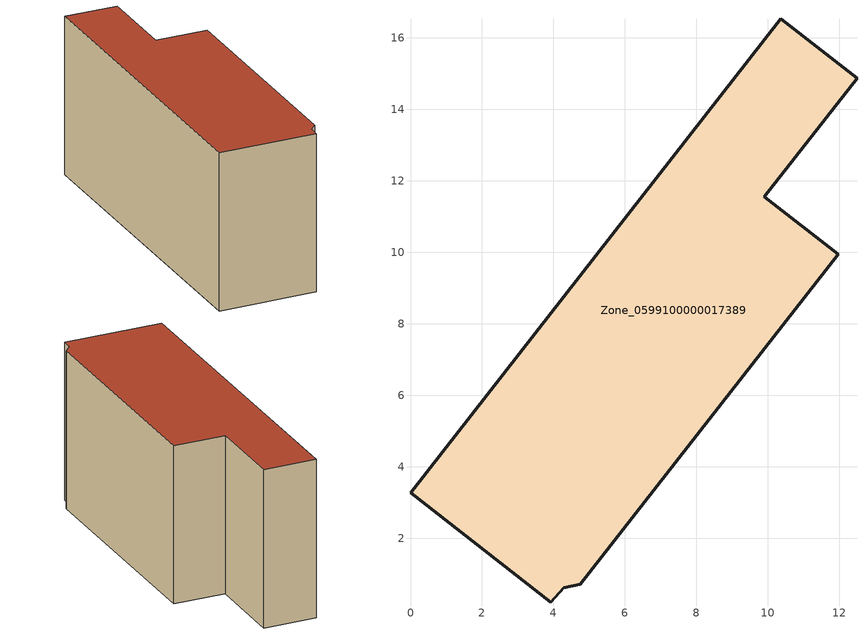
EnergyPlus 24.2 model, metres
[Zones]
Zone_0599100000017389
 floor ground (C_G): 4.28,0.62 3.92,0.21 0,3.28 10.36,16.54 12.49,14.87 9.9,11.56 11.97,9.95 4.75,0.71 z4.02
 wall outside (C_F): 10.36,16.54 0,3.28 3.92,0.21 4.28,0.62 4.75,0.71 11.97,9.95 9.9,11.56 12.49,14.87 10.36,16.54 z4.02:12.1
 roof outside (C_R): 4.75,0.71 11.97,9.95 9.9,11.56 12.49,14.87 10.36,16.54 0,3.28 3.92,0.21 4.28,0.62 z12.1
[BUILDING]
Pand.0599100000017389: North Axis=0; Terrain=City; Loads Convergence Tolerance Value=0.04; Temperature Convergence Tolerance Value=0.4; Solar Distribution=FullExterior; Maximum Number of Warmup Days=25; Minimum Number of Warmup Days=1
[Site:Location]
Rotterdam.The.Hague.AP_ZH_NLD Design_Conditions: Latitude=51.96; Longitude=4.45; Time Zone=1; Elevation=-4.5
[SITE:GROUNDTEMPERATURE:BUILDINGSURFACE]
18, 18, 18, 18, 18, 18, 18, 18, 18, 18, 18, 18
[MATERIAL] Thermal Absorptance=0.9; Solar Absorptance=0.7; Visible Absorptance=0.7
Name | Roughness | Thickness | Conductivity | Density | Specific Heat
G.TI.1975-1991 | MediumSmooth | 0.15 | 0.288461 | 540 | 1210
F.TI.1975-1991 | Rough | 0.3 | 0.230769 | 1920 | 840
R.TI.1975-1991 | MediumRough | 0.2 | 0.153846 | 1500 | 1000
[CONSTRUCTION]
C_G: G.TI.1975-1991
C_F: F.TI.1975-1991
C_R: R.TI.1975-1991
[ZONE]
Zone_0599100000017389: Type=1; Multiplier=1; Ceiling Height=Autocalculate; Volume=Autocalculate; Floor Area=autocalculate; Part of Total Floor Area=Yes
[ZONEINFILTRATION:DESIGNFLOWRATE]
Infil_Zone_0599100000017389: Zone or ZoneList or Space or SpaceList=Zone_0599100000017389; Schedule=AlwaysOn; Design Flow Rate Calculation Method=Flow/Area; Flow Rate per Floor Area=0.003; Constant Term Coefficient=1; Temperature Term Coefficient=0; Velocity Term Coefficient=0; Velocity Squared Term Coefficient=0
[HVACTEMPLATE:ZONE:IDEALLOADSAIRSYSTEM]
Zone_0599100000017389: Maximum Heating Supply Air Temperature=50; Minimum Cooling Supply Air Temperature=13; Maximum Heating Supply Air Humidity Ratio=0.0156; Minimum Cooling Supply Air Humidity Ratio=0.0077; Heating Limit=NoLimit; Cooling Limit=NoLimit; Dehumidification Control Type=ConstantSensibleHeatRatio; Cooling Sensible Heat Ratio=0.7; Dehumidification Setpoint=60; Humidification Control Type=None; Humidification Setpoint=30; Outdoor Air Method=None; Outdoor Air Flow Rate per Person=0.00944; Outdoor Air Flow Rate per Zone Floor Area=0; Outdoor Air Flow Rate per Zone=0; Demand Controlled Ventilation Type=None; Outdoor Air Economizer Type=NoEconomizer; Heat Recovery Type=None; Sensible Heat Recovery Effectiveness=0.7; Latent Heat Recovery Effectiveness=0.65
[ZONECONTROL:THERMOSTAT]
ThermostatControl_Zone_0599100000017389: Zone or ZoneList=Zone_0599100000017389; Control Type Schedule=DualSetpointControlType; Control 1=Thermostat_Zone_0599100000017389; Temperature Difference Between Cutout And Setpoint=0
[THERMOSTATSETPOINT:DUALSETPOINT]
Thermostat_Zone_0599100000017389: Heating Setpoint Temperature Schedule=HeatingSetpoint_Zone_0599100000017389; Cooling Setpoint Temperature Schedule=CoolingSetpoint_Zone_0599100000017389
[SCHEDULE:COMPACT]
HeatingSetpoint_Zone_0599100000017389: Through: 12/31, For: AllDays, Until: 24:00, 21
CoolingSetpoint_Zone_0599100000017389: Through: 12/31, For: AllDays, Until: 24:00, 24
DualSetpointControlType: Through: 12/31, For: AllDays, Until: 24:00, 4
AlwaysOn: Through: 12/31, For: AllDays, Until: 24:00, 1
